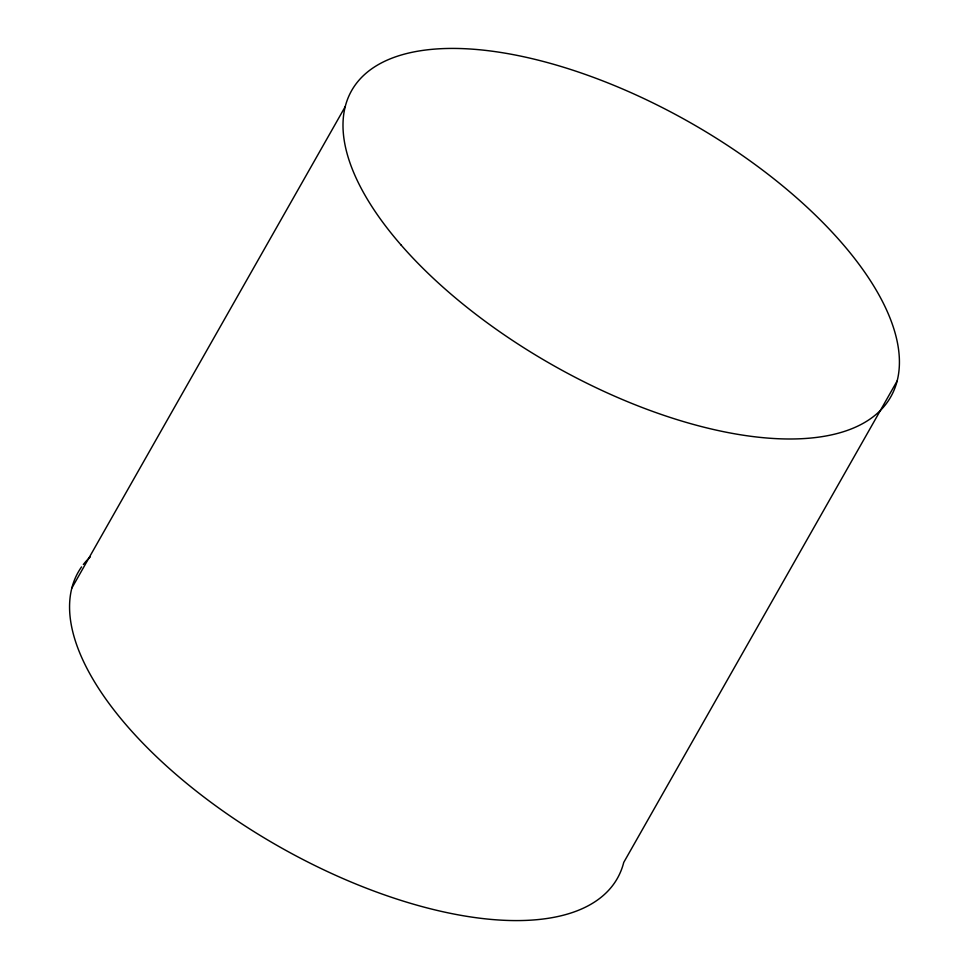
<?xml version="1.0" encoding="UTF-8"?>
<svg xmlns="http://www.w3.org/2000/svg" width="969" height="969" viewBox="0 0 969 969"><rect width="100%" height="100%" fill="white"/><g stroke="black" fill="none" stroke-linecap="round" stroke-linejoin="round"><path stroke-width="1.45" d="M71.791 588.159L345.267 106.566M897.209 380.841L623.733 862.434A310.019 139.379 29.6 0 1 289.368 852.308A310.019 139.379 29.6 0 1 81.578 566.889M83.334 564.515A310.019 139.379 29.6 0 1 90.359 556.86M401.069 245.012A310.019 139.379 29.6 0 0 878.641 412.14A310.019 139.379 29.6 0 0 584.004 73.959A310.019 139.379 29.6 0 0 401.069 245.012"/></g></svg>
